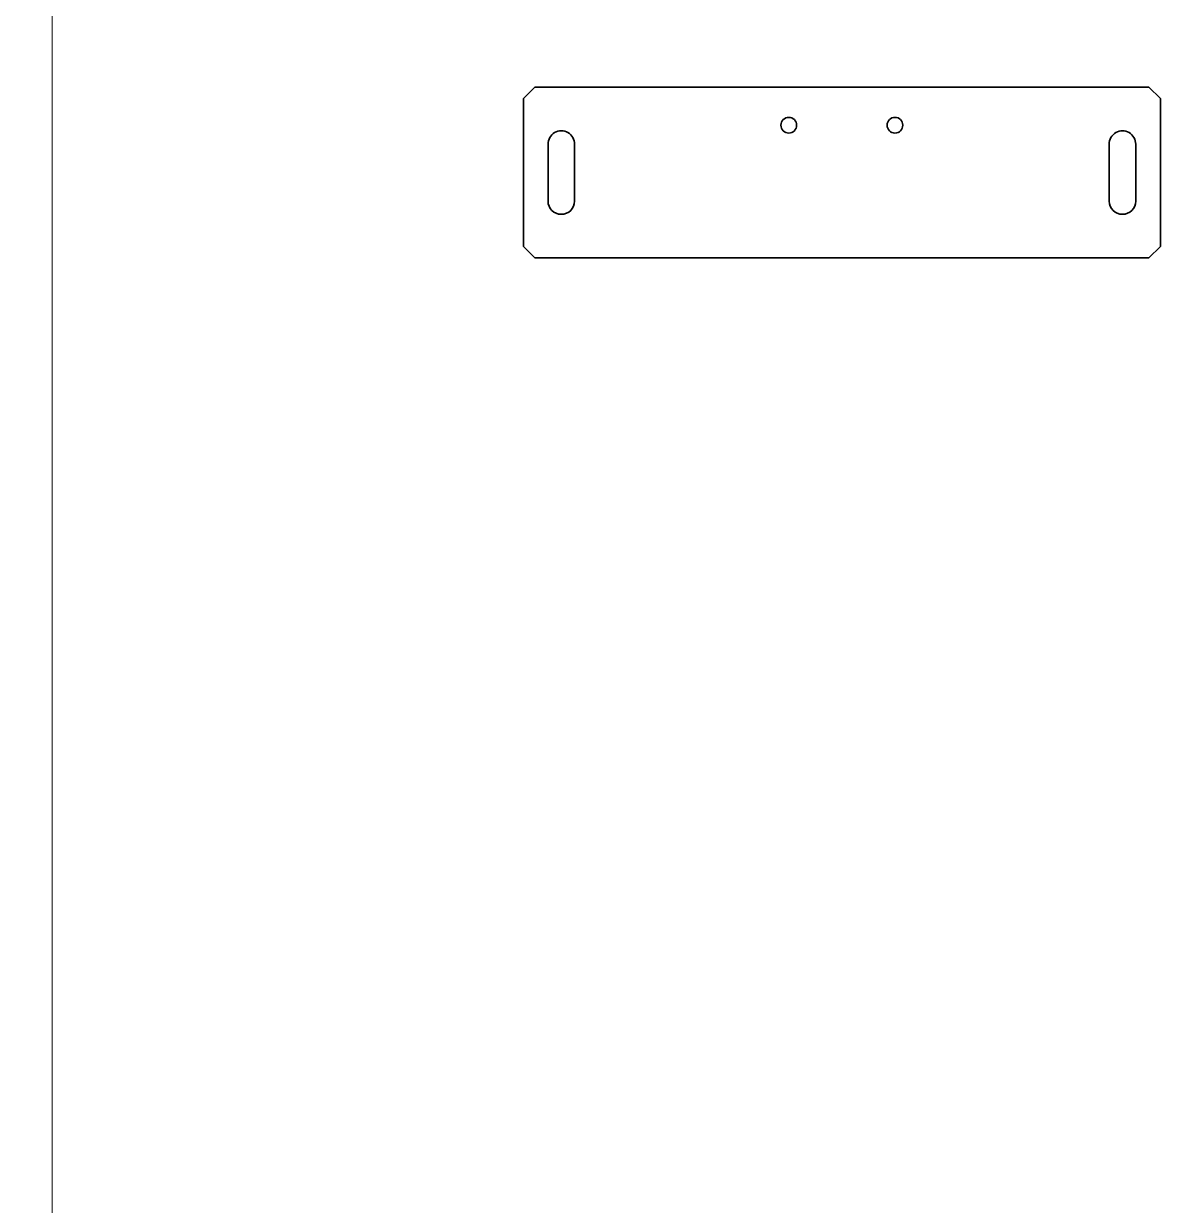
# Model space of a CAD drawing. Header units: millimetres. Extents: x 1333 to 129696, y -57210 to 105899.
# Drawn here: x 62261.6 to 62561.4, y 101367.6 to 101679.3 of the extents above; entities that cross this region are included whole.
import ezdxf

# ---------------------------------------------------------------- set-up
doc = ezdxf.new("R2010")
doc.units = ezdxf.units.MM
doc.header["$LTSCALE"] = 0.5
doc.layers.add('图框', color=7, linetype='Continuous', lineweight=18)
doc.layers.add('打印', color=7, linetype='Continuous', lineweight=15, plot=False)
doc.layers.add('打印-禁用', color=7, linetype='Continuous', lineweight=15, plot=False)

# ---------------------------------------------------------------- blocks, each defined once
blk = doc.blocks.new('GZDEH零件A3图框V01版')
at = {"layer": '打印-禁用', "linetype": 'Continuous'}
blk.add_line((3277.49, -1846.461), (3277.49, -1549.461), dxfattribs=at)
blk = doc.blocks.new('DEH A3')
at = {"layer": '图框'}
blk.add_blockref('GZDEH零件A3图框V01版', (-2857.49, 1846.461), dxfattribs=at)

msp = doc.modelspace()

# ---------------------------------------------------------------- linework, layer by layer
at = {"color": 7, "lineweight": 35}
for p, q in [((62393.421, 101659.552), (62396.421, 101662.552)), ((62558.421, 101662.552), (62396.421, 101662.552)), ((62558.421, 101662.552), (62561.421, 101659.552)), ((62393.421, 101620.552), (62393.421, 101659.552)), ((62561.421, 101620.552), (62561.421, 101659.552)), ((62393.421, 101620.552), (62396.421, 101617.552)), ((62558.421, 101617.552), (62561.421, 101620.552)), ((62558.421, 101617.552), (62396.421, 101617.552))]:
    msp.add_line(p, q, dxfattribs=at)
at = {"color": 7, "lineweight": 35, "ltscale": 0.375}
for p, q in [((62399.921, 101647.552), (62399.921, 101632.552)), ((62406.921, 101632.552), (62406.921, 101647.552)), ((62547.921, 101647.552), (62547.921, 101632.552)), ((62554.921, 101632.552), (62554.921, 101647.552))]:
    msp.add_line(p, q, dxfattribs=at)
at = {"color": 7, "lineweight": 35}
for centre in [(62463.421, 101652.552), (62491.421, 101652.552)]:
    msp.add_circle(centre, 2.067, dxfattribs=at)
for centre, start, end in [((62403.421, 101647.552), 0, 180.00001), ((62551.421, 101647.552), 0, 180.00001), ((62403.421, 101632.552), 180.00001, 0), ((62551.421, 101632.552), 180.00001, 0)]:
    msp.add_arc(centre, 3.5, start, end, dxfattribs=at)
at = {"layer": '打印'}
msp.add_lwpolyline([(57229.101, 104619.912), (62269.101, 104619.912), (62269.101, 101055.912), (57229.101, 101055.912)], close=True, dxfattribs=at)

# ---------------------------------------------------------------- block references
at = {"layer": '图框', "xscale": 12, "yscale": 12, "zscale": 12}
msp.add_blockref('DEH A3', (57229.101, 101055.912), dxfattribs=at)

doc.saveas('drawing.dxf')
